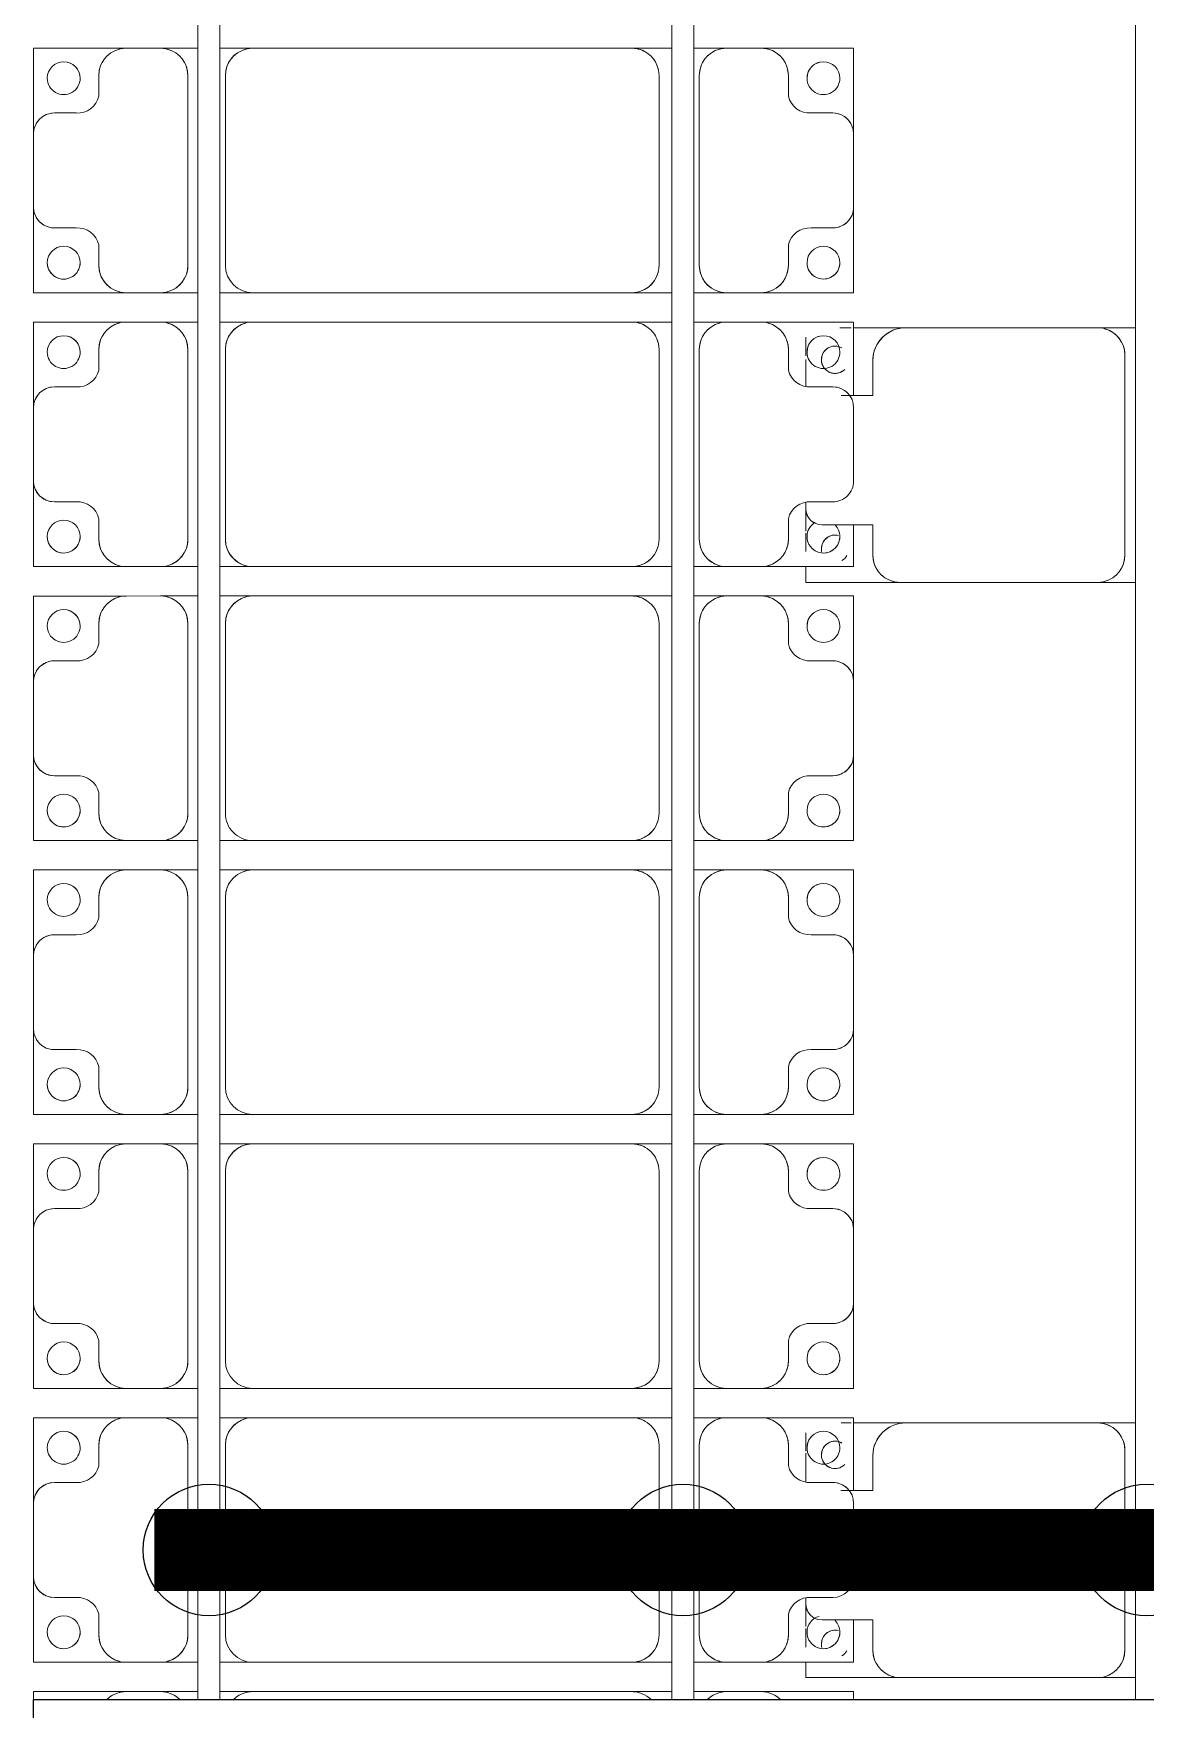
# Model space of a CAD drawing. Header units: millimetres. Extents: x -248177 to 167033, y 156986 to 268923.
# Drawn here: x -241154 to -239125, y 228441 to 231500 of the extents above; entities that cross this region are included whole.
import ezdxf

# ---------------------------------------------------------------- set-up
doc = ezdxf.new("R2010")
doc.units = ezdxf.units.MM
for name, color, linetype, lineweight in [('A-DETL-MBND', 5, 'Continuous', 9), ('A-GENM', 13, 'Continuous', 9), ('S-BEAM', 12, 'Continuous', 9)]:
    doc.layers.add(name, color=color, linetype=linetype, lineweight=lineweight)
doc.layers.add('GC-HOP 40x60 GIA CUONG', color=1, linetype='Continuous')

# ---------------------------------------------------------------- blocks, each defined once
blk = doc.blocks.new('Dai phaodi lai - DẢI PHAO ĐI LẠI-17681-BỐ TRÍ KHUNG KẾT CẤU BÈ PIN 02')
at = {"layer": 'A-GENM', "color": 7}
for p, q in [((3276.8, 748.4), (3433.1, 748.4)), ((3276.8, 579.3), (3276.8, 748.4)), ((3276.8, 748.4), (3276.8, 579.3)), ((3433.1, 748.4), (3276.8, 748.4)), ((3566.9, 748.4), (3433.1, 748.4)), ((3566.9, 748.4), (3723.2, 748.4)), ((3723.2, 748.4), (3566.9, 748.4)), ((3723.2, 748.4), (3723.2, 579.3)), ((3723.2, 579.3), (3723.2, 748.4)), ((3776.8, 748.4), (3910.4, 748.4)), ((3776.8, 579.3), (3776.8, 748.4)), ((3776.8, 748.4), (3776.8, 579.3)), ((3910.4, 748.4), (3776.8, 748.4)), ((4066.9, 748.4), (3933.1, 748.4)), ((4146.9, 748.4), (4223.2, 748.4)), ((4223.2, 748.4), (4146.9, 748.4)), ((4223.2, 748.4), (4223.2, 579.3)), ((4223.2, 579.3), (4223.2, 748.4)), ((4276.8, 748.4), (4433.1, 748.4)), ((4276.8, 579.3), (4276.8, 748.4)), ((4276.8, 748.4), (4276.8, 579.3)), ((4433.1, 748.4), (4276.8, 748.4)), ((4566.9, 748.4), (4433.1, 748.4)), ((4566.9, 748.4), (4723.2, 748.4)), ((4723.2, 748.4), (4566.9, 748.4)), ((4723.2, 748.4), (4723.2, 579.3)), ((4723.2, 579.3), (4723.2, 748.4)), ((4776.8, 748.4), (4933.1, 748.4)), ((4776.8, 579.3), (4776.8, 748.4)), ((4776.8, 748.4), (4776.8, 579.3)), ((4933.1, 748.4), (4776.8, 748.4)), ((5066.9, 748.4), (4933.1, 748.4)), ((5066.9, 748.4), (5223.2, 748.4)), ((5223.2, 748.4), (5066.9, 748.4)), ((5223.2, 748.4), (5223.2, 579.3)), ((5223.2, 579.3), (5223.2, 748.4)), ((5276.8, 748.4), (5433.1, 748.4)), ((5276.8, 579.3), (5276.8, 748.4)), ((5276.8, 748.4), (5276.8, 579.3)), ((5433.1, 748.4), (5276.8, 748.4)), ((5566.9, 748.4), (5433.1, 748.4)), ((5566.9, 748.4), (5723.2, 748.4)), ((5723.2, 748.4), (5566.9, 748.4)), ((5723.2, 748.4), (5723.2, 579.3)), ((5723.2, 579.3), (5723.2, 748.4)), ((5776.8, 748.4), (5909.6, 748.4)), ((5776.8, 579.3), (5776.8, 748.4)), ((5776.8, 748.4), (5776.8, 579.3)), ((5909.6, 748.4), (5776.8, 748.4)), ((6066.9, 748.4), (5933.1, 748.4)), ((6146.1, 748.4), (6223.2, 748.4)), ((6223.2, 748.4), (6146.1, 748.4)), ((6223.2, 748.4), (6223.2, 579.3)), ((6223.2, 579.3), (6223.2, 748.4)), ((6276.8, 748.4), (6291.2, 748.4)), ((6276.8, 579.3), (6276.8, 748.4)), ((6276.8, 748.4), (6276.8, 579.3)), ((6291.2, 748.4), (6276.8, 748.4)), ((3395.1, 710.4), (3395.1, 670.7)), ((3604.9, 670.7), (3604.9, 710.4)), ((3895.1, 710.4), (3895.1, 670.7)), ((4104.9, 670.7), (4104.9, 710.4)), ((4395.1, 710.4), (4395.1, 670.7)), ((4604.9, 670.7), (4604.9, 710.4)), ((4895.1, 710.4), (4895.1, 670.7)), ((5104.9, 670.7), (5104.9, 710.4)), ((5395.1, 710.4), (5395.1, 670.7)), ((5604.9, 670.7), (5604.9, 710.4)), ((5895.1, 710.4), (5895.1, 670.7)), ((6104.9, 670.7), (6104.9, 710.4)), ((3364.3, 629.3), (3326.8, 629.3)), ((3673.2, 629.3), (3635.7, 629.3)), ((3864.3, 629.3), (3826.8, 629.3)), ((4173.2, 629.3), (4135.7, 629.3)), ((4364.3, 629.3), (4326.8, 629.3)), ((4673.2, 629.3), (4635.7, 629.3)), ((4864.3, 629.3), (4826.8, 629.3)), ((5173.2, 629.3), (5135.7, 629.3)), ((5364.3, 629.3), (5326.8, 629.3)), ((5673.2, 629.3), (5635.7, 629.3)), ((5864.3, 629.3), (5826.8, 629.3)), ((6173.2, 629.3), (6135.7, 629.3)), ((3276.8, 579.3), (3276.8, 516.7)), ((3723.2, 516.7), (3723.2, 579.3)), ((3776.8, 579.3), (3776.8, 516.7)), ((4223.2, 516.7), (4223.2, 579.3)), ((4276.8, 579.3), (4276.8, 516.7)), ((4723.2, 516.7), (4723.2, 579.3)), ((4776.8, 579.3), (4776.8, 516.7)), ((5223.2, 516.7), (5223.2, 579.3)), ((5276.8, 579.3), (5276.8, 516.7)), ((5723.2, 516.7), (5723.2, 579.3)), ((5776.8, 579.3), (5776.8, 516.7)), ((6223.2, 516.7), (6223.2, 579.3)), ((6276.8, 579.3), (6276.8, 516.7)), ((3276.8, 456.7), (3276.8, 516.7)), ((3276.8, 456.7), (3276.8, 516.7)), ((3723.2, 516.7), (3723.2, 456.7)), ((3723.2, 516.7), (3723.2, 456.7)), ((3776.8, 456.7), (3776.8, 516.7)), ((3776.8, 456.7), (3776.8, 516.7)), ((4223.2, 516.7), (4223.2, 456.7)), ((4223.2, 516.7), (4223.2, 456.7)), ((4276.8, 456.7), (4276.8, 516.7)), ((4276.8, 456.7), (4276.8, 516.7)), ((4723.2, 516.7), (4723.2, 456.7)), ((4723.2, 516.7), (4723.2, 456.7)), ((4776.8, 456.7), (4776.8, 516.7)), ((4776.8, 456.7), (4776.8, 516.7)), ((5223.2, 516.7), (5223.2, 456.7)), ((5223.2, 516.7), (5223.2, 456.7)), ((5276.8, 456.7), (5276.8, 516.7)), ((5276.8, 456.7), (5276.8, 516.7)), ((5723.2, 516.7), (5723.2, 456.7)), ((5723.2, 516.7), (5723.2, 456.7)), ((5776.8, 456.7), (5776.8, 516.7)), ((5776.8, 456.7), (5776.8, 516.7)), ((6223.2, 516.7), (6223.2, 456.7)), ((6223.2, 516.7), (6223.2, 456.7)), ((6276.8, 456.7), (6276.8, 516.7)), ((6276.8, 456.7), (6276.8, 516.7)), ((3326.8, 466.7), (3673.2, 466.7)), ((3826.8, 466.7), (4173.2, 466.7)), ((4326.8, 466.7), (4673.2, 466.7)), ((4826.8, 466.7), (5173.2, 466.7)), ((5326.8, 466.7), (5673.2, 466.7)), ((5826.8, 466.7), (6173.2, 466.7)), ((3276.8, 343.3), (3276.8, 416.7)), ((3276.8, 343.3), (3276.8, 416.7)), ((3723.2, 416.7), (3723.2, 343.3)), ((3723.2, 416.7), (3723.2, 343.3)), ((3776.8, 343.3), (3776.8, 416.7)), ((3776.8, 343.3), (3776.8, 416.7)), ((4223.2, 416.7), (4223.2, 343.3)), ((4223.2, 416.7), (4223.2, 343.3)), ((4276.8, 343.3), (4276.8, 416.7)), ((4276.8, 343.3), (4276.8, 416.7)), ((4723.2, 416.7), (4723.2, 343.3)), ((4723.2, 416.7), (4723.2, 343.3)), ((4776.8, 343.3), (4776.8, 416.7)), ((4776.8, 343.3), (4776.8, 416.7)), ((5223.2, 416.7), (5223.2, 343.3)), ((5223.2, 416.7), (5223.2, 343.3)), ((5276.8, 343.3), (5276.8, 416.7)), ((5276.8, 343.3), (5276.8, 416.7)), ((5723.2, 416.7), (5723.2, 343.3)), ((5723.2, 416.7), (5723.2, 343.3)), ((5776.8, 343.3), (5776.8, 416.7)), ((5776.8, 343.3), (5776.8, 416.7)), ((6223.2, 416.7), (6223.2, 343.3)), ((6223.2, 416.7), (6223.2, 343.3)), ((6276.8, 343.3), (6276.8, 416.7)), ((6276.8, 343.3), (6276.8, 416.7)), ((3673.2, 393.3), (3326.8, 393.3)), ((4173.2, 393.3), (3826.8, 393.3)), ((4673.2, 393.3), (4326.8, 393.3)), ((5173.2, 393.3), (4826.8, 393.3)), ((5673.2, 393.3), (5326.8, 393.3)), ((6173.2, 393.3), (5826.8, 393.3)), ((3276.8, 343.3), (3276.8, -348.3)), ((3723.2, -348.3), (3723.2, 343.3)), ((3776.8, 343.3), (3776.8, -348.3)), ((4223.2, -348.3), (4223.2, 343.3)), ((4276.8, 343.3), (4276.8, -348.3)), ((4723.2, -348.3), (4723.2, 343.3)), ((4776.8, 343.3), (4776.8, -348.3)), ((5223.2, -348.3), (5223.2, 343.3)), ((5276.8, 343.3), (5276.8, -348.3)), ((5723.2, -348.3), (5723.2, 343.3)), ((5776.8, 343.3), (5776.8, -348.3)), ((6223.2, -348.3), (6223.2, 343.3)), ((6276.8, 343.3), (6276.8, -348.3)), ((3276.8, -408.3), (3276.8, -348.3)), ((3276.8, -408.3), (3276.8, -348.3)), ((3723.2, -348.3), (3723.2, -408.3)), ((3723.2, -348.3), (3723.2, -408.3)), ((3776.8, -408.3), (3776.8, -348.3)), ((3776.8, -408.3), (3776.8, -348.3)), ((4223.2, -348.3), (4223.2, -408.3)), ((4223.2, -348.3), (4223.2, -408.3)), ((4276.8, -408.3), (4276.8, -348.3)), ((4276.8, -408.3), (4276.8, -348.3)), ((4723.2, -348.3), (4723.2, -408.3)), ((4723.2, -348.3), (4723.2, -408.3)), ((4776.8, -408.3), (4776.8, -348.3)), ((4776.8, -408.3), (4776.8, -348.3)), ((5223.2, -348.3), (5223.2, -408.3)), ((5223.2, -348.3), (5223.2, -408.3)), ((5276.8, -408.3), (5276.8, -348.3)), ((5276.8, -408.3), (5276.8, -348.3)), ((5723.2, -348.3), (5723.2, -408.3)), ((5723.2, -348.3), (5723.2, -408.3)), ((5776.8, -408.3), (5776.8, -348.3)), ((5776.8, -408.3), (5776.8, -348.3)), ((6223.2, -348.3), (6223.2, -408.3)), ((6223.2, -348.3), (6223.2, -408.3)), ((6276.8, -408.3), (6276.8, -348.3)), ((6276.8, -408.3), (6276.8, -348.3)), ((3326.8, -398.3), (3673.2, -398.3)), ((3826.8, -398.3), (4173.2, -398.3)), ((4326.8, -398.3), (4673.2, -398.3)), ((4826.8, -398.3), (5173.2, -398.3)), ((5326.8, -398.3), (5673.2, -398.3)), ((5826.8, -398.3), (6173.2, -398.3)), ((3276.8, -516.7), (3276.8, -448.3)), ((3276.8, -516.7), (3276.8, -448.3)), ((3723.2, -448.3), (3723.2, -516.7)), ((3723.2, -448.3), (3723.2, -516.7)), ((3776.8, -516.7), (3776.8, -448.3)), ((3776.8, -516.7), (3776.8, -448.3)), ((4223.2, -448.3), (4223.2, -516.7)), ((4223.2, -448.3), (4223.2, -516.7)), ((4276.8, -516.7), (4276.8, -448.3)), ((4276.8, -516.7), (4276.8, -448.3)), ((4723.2, -448.3), (4723.2, -516.7)), ((4723.2, -448.3), (4723.2, -516.7)), ((4776.8, -516.7), (4776.8, -448.3)), ((4776.8, -516.7), (4776.8, -448.3)), ((5223.2, -448.3), (5223.2, -516.7)), ((5223.2, -448.3), (5223.2, -516.7)), ((5276.8, -516.7), (5276.8, -448.3)), ((5276.8, -516.7), (5276.8, -448.3)), ((5723.2, -448.3), (5723.2, -516.7)), ((5723.2, -448.3), (5723.2, -516.7)), ((5776.8, -516.7), (5776.8, -448.3)), ((5776.8, -516.7), (5776.8, -448.3)), ((6223.2, -448.3), (6223.2, -516.7)), ((6223.2, -448.3), (6223.2, -516.7)), ((6276.8, -516.7), (6276.8, -448.3)), ((6276.8, -516.7), (6276.8, -448.3)), ((3673.2, -466.7), (3326.8, -466.7)), ((4173.2, -466.7), (3826.8, -466.7)), ((4673.2, -466.7), (4326.8, -466.7)), ((5173.2, -466.7), (4826.8, -466.7)), ((5673.2, -466.7), (5326.8, -466.7)), ((6173.2, -466.7), (5826.8, -466.7)), ((3276.8, -516.7), (3276.8, -579.3)), ((3723.2, -579.3), (3723.2, -516.7)), ((3776.8, -516.7), (3776.8, -579.3)), ((4223.2, -579.3), (4223.2, -516.7)), ((4276.8, -516.7), (4276.8, -579.3)), ((4723.2, -579.3), (4723.2, -516.7)), ((4776.8, -516.7), (4776.8, -579.3)), ((5223.2, -579.3), (5223.2, -516.7)), ((5276.8, -516.7), (5276.8, -579.3)), ((5723.2, -579.3), (5723.2, -516.7)), ((5776.8, -516.7), (5776.8, -579.3)), ((6223.2, -579.3), (6223.2, -516.7)), ((6276.8, -516.7), (6276.8, -579.3)), ((3276.8, -748.4), (3276.8, -579.3)), ((3276.8, -579.3), (3276.8, -748.4)), ((3723.2, -579.3), (3723.2, -748.4)), ((3723.2, -748.4), (3723.2, -579.3)), ((3776.8, -748.4), (3776.8, -579.3)), ((3776.8, -579.3), (3776.8, -748.4)), ((4223.2, -579.3), (4223.2, -748.4)), ((4223.2, -748.4), (4223.2, -579.3)), ((4276.8, -748.4), (4276.8, -579.3)), ((4276.8, -579.3), (4276.8, -748.4)), ((4723.2, -579.3), (4723.2, -748.4)), ((4723.2, -748.4), (4723.2, -579.3)), ((4776.8, -748.4), (4776.8, -579.3)), ((4776.8, -579.3), (4776.8, -748.4)), ((5223.2, -579.3), (5223.2, -748.4)), ((5223.2, -748.4), (5223.2, -579.3)), ((5276.8, -748.4), (5276.8, -579.3)), ((5276.8, -579.3), (5276.8, -748.4)), ((5723.2, -579.3), (5723.2, -748.4)), ((5723.2, -748.4), (5723.2, -579.3)), ((5776.8, -748.4), (5776.8, -579.3)), ((5776.8, -579.3), (5776.8, -748.4)), ((6223.2, -579.3), (6223.2, -748.4)), ((6223.2, -748.4), (6223.2, -579.3)), ((6276.8, -748.4), (6276.8, -579.3)), ((6276.8, -579.3), (6276.8, -748.4)), ((3326.8, -629.3), (3364.3, -629.3)), ((3635.7, -629.3), (3673.2, -629.3)), ((3826.8, -629.3), (3864.3, -629.3)), ((4135.7, -629.3), (4173.2, -629.3)), ((4326.8, -629.3), (4364.3, -629.3)), ((4635.7, -629.3), (4673.2, -629.3)), ((4826.8, -629.3), (4864.3, -629.3)), ((5135.7, -629.3), (5173.2, -629.3)), ((5326.8, -629.3), (5364.3, -629.3)), ((5635.7, -629.3), (5673.2, -629.3)), ((5826.8, -629.3), (5864.3, -629.3)), ((6135.7, -629.3), (6173.2, -629.3)), ((3395.1, -670.7), (3395.1, -710.4)), ((3604.9, -710.4), (3604.9, -670.7)), ((3895.1, -670.7), (3895.1, -710.4)), ((4104.9, -710.4), (4104.9, -670.7)), ((4395.1, -670.7), (4395.1, -710.4)), ((4604.9, -710.4), (4604.9, -670.7)), ((4895.1, -670.7), (4895.1, -710.4)), ((5104.9, -710.4), (5104.9, -670.7)), ((5395.1, -670.7), (5395.1, -710.4)), ((5604.9, -710.4), (5604.9, -670.7)), ((5895.1, -670.7), (5895.1, -710.4)), ((6104.9, -710.4), (6104.9, -670.7)), ((3433.1, -748.4), (3276.8, -748.4)), ((3276.8, -748.4), (3433.1, -748.4)), ((3433.1, -748.4), (3566.9, -748.4)), ((3723.2, -748.4), (3566.9, -748.4)), ((3566.9, -748.4), (3723.2, -748.4)), ((3933.1, -748.4), (3776.8, -748.4)), ((3776.8, -748.4), (3933.1, -748.4)), ((3933.1, -748.4), (4066.9, -748.4)), ((4223.2, -748.4), (4066.9, -748.4)), ((4066.9, -748.4), (4223.2, -748.4)), ((4433.1, -748.4), (4276.8, -748.4)), ((4276.8, -748.4), (4433.1, -748.4)), ((4433.1, -748.4), (4566.9, -748.4)), ((4723.2, -748.4), (4566.9, -748.4)), ((4566.9, -748.4), (4723.2, -748.4)), ((4933.1, -748.4), (4776.8, -748.4)), ((4776.8, -748.4), (4933.1, -748.4)), ((4933.1, -748.4), (5066.9, -748.4)), ((5223.2, -748.4), (5066.9, -748.4)), ((5066.9, -748.4), (5223.2, -748.4)), ((5433.1, -748.4), (5276.8, -748.4)), ((5276.8, -748.4), (5433.1, -748.4)), ((5433.1, -748.4), (5566.9, -748.4)), ((5723.2, -748.4), (5566.9, -748.4)), ((5566.9, -748.4), (5723.2, -748.4)), ((5933.1, -748.4), (5776.8, -748.4)), ((5776.8, -748.4), (5933.1, -748.4)), ((5933.1, -748.4), (6066.9, -748.4)), ((6223.2, -748.4), (6066.9, -748.4)), ((6066.9, -748.4), (6223.2, -748.4)), ((6291.2, -748.4), (6276.8, -748.4)), ((6276.8, -748.4), (6291.2, -748.4))]:
    blk.add_line(p, q, dxfattribs=at)
for centre, radius, start, end in [((3433.1, 710.4), 38, 90, 180), ((3433.1, 710.4), 38, 90, 180), ((3433.1, 710.4), 38, 120, 180), ((3433.1, 710.4), 38, 120, 180), ((3433.1, 710.4), 38, 90, 105), ((3433.1, 710.4), 38, 90, 105), ((3566.9, 710.4), 38, 360, 90), ((3566.9, 710.4), 38, 75, 90), ((3566.9, 710.4), 38, 360, 90), ((3566.9, 710.4), 38, 75, 90), ((3566.9, 710.4), 38, 360, 60), ((3566.9, 710.4), 38, 0, 60), ((3933.1, 710.4), 38, 90, 180), ((3933.1, 710.4), 38, 120, 180), ((3933.1, 710.4), 38, 120, 180), ((4066.9, 710.4), 38, 360, 90), ((4433.1, 710.4), 38, 90, 180), ((4433.1, 710.4), 38, 90, 180), ((4433.1, 710.4), 38, 120, 180), ((4433.1, 710.4), 38, 120, 180), ((4433.1, 710.4), 38, 90, 105), ((4433.1, 710.4), 38, 90, 105), ((4566.9, 710.4), 38, 360, 90), ((4566.9, 710.4), 38, 75, 90), ((4566.9, 710.4), 38, 0, 90), ((4566.9, 710.4), 38, 75, 90), ((4566.9, 710.4), 38, 0, 60), ((4566.9, 710.4), 38, 0, 60), ((4933.1, 710.4), 38, 90, 180), ((4933.1, 710.4), 38, 90, 180), ((4933.1, 710.4), 38, 120, 180), ((4933.1, 710.4), 38, 120, 180), ((4933.1, 710.4), 38, 90, 105), ((4933.1, 710.4), 38, 90, 105), ((5066.9, 710.4), 38, 0, 90), ((5066.9, 710.4), 38, 75, 90), ((5066.9, 710.4), 38, 0, 90), ((5066.9, 710.4), 38, 75, 90), ((5066.9, 710.4), 38, 0, 60), ((5066.9, 710.4), 38, 0, 60), ((5433.1, 710.4), 38, 90, 180), ((5433.1, 710.4), 38, 90, 180), ((5433.1, 710.4), 38, 120, 180), ((5433.1, 710.4), 38, 120, 180), ((5433.1, 710.4), 38, 90, 105), ((5433.1, 710.4), 38, 90, 105), ((5566.9, 710.4), 38, 360, 90), ((5566.9, 710.4), 38, 75, 90), ((5566.9, 710.4), 38, 0, 90), ((5566.9, 710.4), 38, 75, 90), ((5566.9, 710.4), 38, 0, 60), ((5566.9, 710.4), 38, 0, 60), ((5933.1, 710.4), 38, 90, 180), ((5933.1, 710.4), 38, 135, 180), ((5933.1, 710.4), 38, 135, 180), ((6066.9, 710.4), 38, 0, 90), ((3331.6, 693.3), 30, 90, 270), ((3331.6, 693.3), 30, 90, 180), ((3331.6, 693.3), 30, 270, 90), ((3331.6, 693.3), 30, 270, 90), ((3668.4, 693.3), 30, 90, 270), ((3668.4, 693.3), 30, 90, 270), ((3668.4, 693.3), 30, 270, 90), ((3668.4, 693.3), 30, 0, 90), ((3831.6, 693.3), 30, 90, 270), ((3831.6, 693.3), 30, 90, 180), ((3831.6, 693.3), 30, 270, 90), ((3831.6, 693.3), 30, 270, 90), ((4168.4, 693.3), 30, 90, 135), ((4168.4, 693.3), 30, 90, 135), ((4168.4, 693.3), 30, 270, 90), ((4168.4, 693.3), 30, 0, 90), ((4331.6, 693.3), 30, 90, 270), ((4331.6, 693.3), 30, 90, 180), ((4331.6, 693.3), 30, 270, 90), ((4331.6, 693.3), 30, 270, 90), ((4668.4, 693.3), 30, 90, 270), ((4668.4, 693.3), 30, 90, 270), ((4668.4, 693.3), 30, 270, 90), ((4668.4, 693.3), 30, 0, 90), ((4831.6, 693.3), 30, 90, 270), ((4831.6, 693.3), 30, 90, 180), ((4831.6, 693.3), 30, 270, 90), ((4831.6, 693.3), 30, 270, 90), ((5168.4, 693.3), 30, 90, 270), ((5168.4, 693.3), 30, 90, 270), ((5168.4, 693.3), 30, 270, 90), ((5168.4, 693.3), 30, 0, 90), ((5331.6, 693.3), 30, 90, 270), ((5331.6, 693.3), 30, 90, 180), ((5331.6, 693.3), 30, 270, 90), ((5331.6, 693.3), 30, 270, 90), ((5668.4, 693.3), 30, 90, 270), ((5668.4, 693.3), 30, 90, 270), ((5668.4, 693.3), 30, 270, 90), ((5668.4, 693.3), 30, 0, 90), ((5831.6, 693.3), 30, 90, 270), ((5831.6, 693.3), 30, 90, 180), ((5831.6, 693.3), 30, 270, 90), ((5831.6, 693.3), 30, 270, 90), ((6168.4, 693.3), 30, 90, 135), ((6168.4, 693.3), 30, 90, 135), ((6168.4, 693.3), 30, 270, 90), ((6168.4, 693.3), 30, 0, 90), ((3331.6, 693.3), 30, 195, 270), ((3668.4, 693.3), 30, 270, 345), ((3831.6, 693.3), 30, 195, 270), ((4168.4, 693.3), 30, 210, 270), ((4168.4, 693.3), 30, 210, 270), ((4168.4, 693.3), 30, 270, 345), ((4331.6, 693.3), 30, 195, 270), ((4668.4, 693.3), 30, 270, 345), ((4831.6, 693.3), 30, 195, 270), ((5168.4, 693.3), 30, 270, 345), ((5331.6, 693.3), 30, 195, 270), ((5668.4, 693.3), 30, 270, 345), ((5831.6, 693.3), 30, 195, 270), ((6168.4, 693.3), 30, 195, 270), ((6168.4, 693.3), 30, 195, 270), ((6168.4, 693.3), 30, 270, 345), ((3355.2, 668.2), 40, 283.1885, 3.5081), ((3644.8, 668.2), 40, 176.4919, 256.8115), ((3855.2, 668.2), 40, 283.1885, 3.5081), ((4144.8, 668.2), 40, 176.4919, 256.8115), ((4355.2, 668.2), 40, 283.1885, 3.5081), ((4644.8, 668.2), 40, 176.4919, 256.8115), ((4855.2, 668.2), 40, 283.1885, 3.5081), ((5144.8, 668.2), 40, 176.4919, 256.8115), ((5355.2, 668.2), 40, 283.1885, 3.5081), ((5644.8, 668.2), 40, 176.4919, 256.8115), ((5855.2, 668.2), 40, 283.1885, 3.5081), ((6144.8, 668.2), 40, 176.4919, 256.8115), ((3326.8, 579.3), 50, 90, 180), ((3326.8, 579.3), 50, 90, 165), ((3673.2, 579.3), 50, 360, 90), ((3673.2, 579.3), 50, 15, 90), ((3826.8, 579.3), 50, 90, 180), ((3826.8, 579.3), 50, 90, 165), ((4173.2, 579.3), 50, 0, 90), ((4173.2, 579.3), 50, 15, 90), ((4326.8, 579.3), 50, 90, 180), ((4326.8, 579.3), 50, 90, 165), ((4673.2, 579.3), 50, 360, 90), ((4673.2, 579.3), 50, 15, 90), ((4826.8, 579.3), 50, 90, 180), ((4826.8, 579.3), 50, 90, 165), ((5173.2, 579.3), 50, 0, 90), ((5173.2, 579.3), 50, 15, 90), ((5326.8, 579.3), 50, 90, 180), ((5326.8, 579.3), 50, 90, 165), ((5673.2, 579.3), 50, 0, 90), ((5673.2, 579.3), 50, 15, 90), ((5826.8, 579.3), 50, 90, 180), ((5826.8, 579.3), 50, 90, 165), ((6173.2, 579.3), 50, 0, 90), ((6173.2, 579.3), 50, 15, 90), ((6326.8, 579.3), 50, 135, 180), ((6326.8, 579.3), 50, 135, 165), ((3326.8, 516.7), 50, 180, 270), ((3326.8, 516.7), 50, 195, 270), ((3673.2, 516.7), 50, 270, 0), ((3673.2, 516.7), 50, 270, 345), ((3826.8, 516.7), 50, 180, 270), ((3826.8, 516.7), 50, 195, 270), ((4173.2, 516.7), 50, 270, 0), ((4173.2, 516.7), 50, 270, 345), ((4326.8, 516.7), 50, 180, 270), ((4326.8, 516.7), 50, 195, 270), ((4673.2, 516.7), 50, 270, 0), ((4673.2, 516.7), 50, 270, 345), ((4826.8, 516.7), 50, 180, 270), ((4826.8, 516.7), 50, 195, 270), ((5173.2, 516.7), 50, 270, 0), ((5173.2, 516.7), 50, 270, 345), ((5326.8, 516.7), 50, 180, 270), ((5326.8, 516.7), 50, 195, 270), ((5673.2, 516.7), 50, 270, 0), ((5673.2, 516.7), 50, 270, 345), ((5826.8, 516.7), 50, 180, 270), ((5826.8, 516.7), 50, 195, 270), ((6173.2, 516.7), 50, 270, 0), ((6173.2, 516.7), 50, 270, 345), ((6326.8, 516.7), 50, 180, 225), ((6326.8, 516.7), 50, 195, 225), ((3326.8, 343.3), 50, 90, 180), ((3326.8, 343.3), 50, 150, 180), ((3326.8, 343.3), 50, 105, 135), ((3673.2, 343.3), 50, 360, 90), ((3673.2, 343.3), 50, 360, 75), ((3826.8, 343.3), 50, 90, 180), ((3826.8, 343.3), 50, 150, 180), ((3826.8, 343.3), 50, 105, 135), ((4173.2, 343.3), 50, 360, 90), ((4173.2, 343.3), 50, 360, 75), ((4326.8, 343.3), 50, 90, 180), ((4326.8, 343.3), 50, 150, 180), ((4326.8, 343.3), 50, 105, 135), ((4673.2, 343.3), 50, 360, 90), ((4673.2, 343.3), 50, 360, 75), ((4826.8, 343.3), 50, 90, 180), ((4826.8, 343.3), 50, 150, 180), ((4826.8, 343.3), 50, 105, 135), ((5173.2, 343.3), 50, 360, 90), ((5173.2, 343.3), 50, 360, 75), ((5326.8, 343.3), 50, 90, 180), ((5326.8, 343.3), 50, 150, 180), ((5326.8, 343.3), 50, 105, 135), ((5673.2, 343.3), 50, 360, 90), ((5673.2, 343.3), 50, 360, 75), ((5826.8, 343.3), 50, 90, 180), ((5826.8, 343.3), 50, 150, 180), ((5826.8, 343.3), 50, 105, 135), ((6173.2, 343.3), 50, 360, 90), ((6173.2, 343.3), 50, 360, 75), ((6326.8, 343.3), 50, 135, 180), ((6326.8, 343.3), 50, 150, 180), ((3326.8, -348.3), 50, 180, 270), ((3326.8, -348.3), 50, 195, 270), ((3673.2, -348.3), 50, 270, 360), ((3673.2, -348.3), 50, 270, 360), ((3826.8, -348.3), 50, 180, 270), ((3826.8, -348.3), 50, 195, 270), ((4173.2, -348.3), 50, 270, 360), ((4173.2, -348.3), 50, 270, 0), ((4326.8, -348.3), 50, 180, 270), ((4326.8, -348.3), 50, 195, 270), ((4673.2, -348.3), 50, 270, 0), ((4673.2, -348.3), 50, 270, 0), ((4826.8, -348.3), 50, 180, 270), ((4826.8, -348.3), 50, 195, 270), ((5173.2, -348.3), 50, 270, 360), ((5173.2, -348.3), 50, 270, 360), ((5326.8, -348.3), 50, 180, 270), ((5326.8, -348.3), 50, 195, 270), ((5673.2, -348.3), 50, 270, 360), ((5673.2, -348.3), 50, 270, 360), ((5826.8, -348.3), 50, 180, 270), ((5826.8, -348.3), 50, 195, 270), ((6173.2, -348.3), 50, 270, 360), ((6173.2, -348.3), 50, 270, 360), ((6326.8, -348.3), 50, 180, 225), ((6326.8, -348.3), 50, 195, 225), ((3326.8, -516.7), 50, 90, 180), ((3326.8, -516.7), 50, 90, 165), ((3673.2, -516.7), 50, 360, 90), ((3673.2, -516.7), 50, 15, 90), ((3826.8, -516.7), 50, 90, 180), ((3826.8, -516.7), 50, 90, 165), ((4173.2, -516.7), 50, 360, 90), ((4173.2, -516.7), 50, 15, 90), ((4326.8, -516.7), 50, 90, 180), ((4326.8, -516.7), 50, 90, 165), ((4673.2, -516.7), 50, 360, 90), ((4673.2, -516.7), 50, 15, 90), ((4826.8, -516.7), 50, 90, 180), ((4826.8, -516.7), 50, 90, 165), ((5173.2, -516.7), 50, 360, 90), ((5173.2, -516.7), 50, 15, 90), ((5326.8, -516.7), 50, 90, 180), ((5326.8, -516.7), 50, 90, 165), ((5673.2, -516.7), 50, 360, 90), ((5673.2, -516.7), 50, 15, 90), ((5826.8, -516.7), 50, 90, 180), ((5826.8, -516.7), 50, 90, 165), ((6173.2, -516.7), 50, 360, 90), ((6173.2, -516.7), 50, 15, 90), ((6326.8, -516.7), 50, 135, 180), ((6326.8, -516.7), 50, 135, 165), ((3326.8, -579.3), 50, 180, 270), ((3673.2, -579.3), 50, 270, 360), ((3826.8, -579.3), 50, 180, 270), ((4173.2, -579.3), 50, 270, 360), ((4326.8, -579.3), 50, 180, 270), ((4673.2, -579.3), 50, 270, 360), ((4826.8, -579.3), 50, 180, 270), ((5173.2, -579.3), 50, 270, 360), ((5326.8, -579.3), 50, 180, 270), ((5673.2, -579.3), 50, 270, 360), ((5826.8, -579.3), 50, 180, 270), ((6173.2, -579.3), 50, 270, 360), ((6326.8, -579.3), 50, 180, 225), ((3326.8, -579.3), 50, 195, 270), ((3673.2, -579.3), 50, 270, 345), ((3826.8, -579.3), 50, 195, 270), ((4173.2, -579.3), 50, 270, 345), ((4326.8, -579.3), 50, 195, 270), ((4673.2, -579.3), 50, 270, 345), ((4826.8, -579.3), 50, 195, 270), ((5173.2, -579.3), 50, 270, 345), ((5326.8, -579.3), 50, 195, 270), ((5673.2, -579.3), 50, 270, 345), ((5826.8, -579.3), 50, 195, 270), ((6173.2, -579.3), 50, 270, 345), ((6326.8, -579.3), 50, 195, 225), ((3355.2, -668.2), 40, 356.4919, 76.8115), ((3644.8, -668.2), 40, 103.1885, 183.5081), ((3855.2, -668.2), 40, 356.4919, 76.8115), ((4144.8, -668.2), 40, 103.1885, 183.5081), ((4355.2, -668.2), 40, 356.4919, 76.8115), ((4644.8, -668.2), 40, 103.1885, 183.5081), ((4855.2, -668.2), 40, 356.4919, 76.8115), ((5144.8, -668.2), 40, 103.1885, 183.5081), ((5355.2, -668.2), 40, 356.4919, 76.8115), ((5644.8, -668.2), 40, 103.1885, 183.5081), ((5855.2, -668.2), 40, 356.4919, 76.8115), ((6144.8, -668.2), 40, 103.1885, 183.5081), ((3331.6, -693.3), 30, 90, 270), ((3331.6, -693.3), 30, 90, 165), ((3331.6, -693.3), 30, 270, 90), ((3331.6, -693.3), 30, 270, 90), ((3668.4, -693.3), 30, 90, 270), ((3668.4, -693.3), 30, 90, 270), ((3668.4, -693.3), 30, 270, 90), ((3668.4, -693.3), 30, 15, 90), ((3831.6, -693.3), 30, 90, 270), ((3831.6, -693.3), 30, 90, 165), ((3831.6, -693.3), 30, 270, 90), ((3831.6, -693.3), 30, 270, 90), ((4168.4, -693.3), 30, 90, 270), ((4168.4, -693.3), 30, 90, 270), ((4168.4, -693.3), 30, 270, 90), ((4168.4, -693.3), 30, 15, 90), ((4331.6, -693.3), 30, 90, 270), ((4331.6, -693.3), 30, 90, 165), ((4331.6, -693.3), 30, 270, 90), ((4331.6, -693.3), 30, 270, 90), ((4668.4, -693.3), 30, 90, 270), ((4668.4, -693.3), 30, 90, 270), ((4668.4, -693.3), 30, 270, 90), ((4668.4, -693.3), 30, 15, 90), ((4831.6, -693.3), 30, 90, 270), ((4831.6, -693.3), 30, 90, 165), ((4831.6, -693.3), 30, 270, 90), ((4831.6, -693.3), 30, 270, 90), ((5168.4, -693.3), 30, 90, 270), ((5168.4, -693.3), 30, 90, 270), ((5168.4, -693.3), 30, 270, 90), ((5168.4, -693.3), 30, 15, 90), ((5331.6, -693.3), 30, 90, 270), ((5331.6, -693.3), 30, 90, 165), ((5331.6, -693.3), 30, 270, 90), ((5331.6, -693.3), 30, 270, 90), ((5668.4, -693.3), 30, 90, 270), ((5668.4, -693.3), 30, 90, 270), ((5668.4, -693.3), 30, 270, 90), ((5668.4, -693.3), 30, 15, 90), ((5831.6, -693.3), 30, 90, 270), ((5831.6, -693.3), 30, 90, 165), ((5831.6, -693.3), 30, 270, 90), ((5831.6, -693.3), 30, 270, 90), ((6168.4, -693.3), 30, 90, 270), ((6168.4, -693.3), 30, 90, 270), ((6168.4, -693.3), 30, 270, 90), ((6168.4, -693.3), 30, 15, 90), ((3331.6, -693.3), 30, 180, 270), ((3668.4, -693.3), 30, 270, 360), ((3831.6, -693.3), 30, 180, 270), ((4168.4, -693.3), 30, 270, 360), ((4331.6, -693.3), 30, 180, 270), ((4668.4, -693.3), 30, 270, 360), ((4831.6, -693.3), 30, 180, 270), ((5168.4, -693.3), 30, 270, 360), ((5331.6, -693.3), 30, 180, 270), ((5668.4, -693.3), 30, 270, 360), ((5831.6, -693.3), 30, 180, 270), ((6168.4, -693.3), 30, 270, 360), ((3433.1, -710.4), 38, 180, 270), ((3433.1, -710.4), 38, 180, 240), ((3433.1, -710.4), 38, 180, 270), ((3433.1, -710.4), 38, 180, 240), ((3566.9, -710.4), 38, 270, 360), ((3566.9, -710.4), 38, 270, 360), ((3566.9, -710.4), 38, 300, 0), ((3566.9, -710.4), 38, 300, 360), ((3933.1, -710.4), 38, 180, 270), ((3933.1, -710.4), 38, 180, 240), ((3933.1, -710.4), 38, 180, 270), ((3933.1, -710.4), 38, 180, 240), ((4066.9, -710.4), 38, 270, 360), ((4066.9, -710.4), 38, 270, 360), ((4066.9, -710.4), 38, 300, 360), ((4066.9, -710.4), 38, 300, 360), ((4433.1, -710.4), 38, 180, 270), ((4433.1, -710.4), 38, 180, 240), ((4433.1, -710.4), 38, 180, 270), ((4433.1, -710.4), 38, 180, 240), ((4566.9, -710.4), 38, 270, 360), ((4566.9, -710.4), 38, 270, 360), ((4566.9, -710.4), 38, 300, 360), ((4566.9, -710.4), 38, 300, 360), ((4933.1, -710.4), 38, 180, 270), ((4933.1, -710.4), 38, 180, 240), ((4933.1, -710.4), 38, 180, 270), ((4933.1, -710.4), 38, 180, 240), ((5066.9, -710.4), 38, 270, 360), ((5066.9, -710.4), 38, 270, 360), ((5066.9, -710.4), 38, 300, 360), ((5066.9, -710.4), 38, 300, 360), ((5433.1, -710.4), 38, 180, 270), ((5433.1, -710.4), 38, 180, 240), ((5433.1, -710.4), 38, 180, 270), ((5433.1, -710.4), 38, 180, 240), ((5566.9, -710.4), 38, 270, 360), ((5566.9, -710.4), 38, 270, 360), ((5566.9, -710.4), 38, 300, 360), ((5566.9, -710.4), 38, 300, 360), ((5933.1, -710.4), 38, 180, 270), ((5933.1, -710.4), 38, 180, 240), ((5933.1, -710.4), 38, 180, 270), ((5933.1, -710.4), 38, 180, 240), ((6066.9, -710.4), 38, 270, 360), ((6066.9, -710.4), 38, 270, 360), ((6066.9, -710.4), 38, 300, 0), ((6066.9, -710.4), 38, 300, 360), ((3433.1, -710.4), 38, 255, 270), ((3433.1, -710.4), 38, 255, 270), ((3566.9, -710.4), 38, 270, 285), ((3566.9, -710.4), 38, 270, 285), ((3933.1, -710.4), 38, 255, 270), ((3933.1, -710.4), 38, 255, 270), ((4066.9, -710.4), 38, 270, 285), ((4066.9, -710.4), 38, 270, 285), ((4433.1, -710.4), 38, 255, 270), ((4433.1, -710.4), 38, 255, 270), ((4566.9, -710.4), 38, 270, 285), ((4566.9, -710.4), 38, 270, 285), ((4933.1, -710.4), 38, 255, 270), ((4933.1, -710.4), 38, 255, 270), ((5066.9, -710.4), 38, 270, 285), ((5066.9, -710.4), 38, 270, 285), ((5433.1, -710.4), 38, 255, 270), ((5433.1, -710.4), 38, 255, 270), ((5566.9, -710.4), 38, 270, 285), ((5566.9, -710.4), 38, 270, 285), ((5933.1, -710.4), 38, 255, 270), ((5933.1, -710.4), 38, 255, 270), ((6066.9, -710.4), 38, 270, 285), ((6066.9, -710.4), 38, 270, 285)]:
    blk.add_arc(centre, radius, start, end, dxfattribs=at)
blk = doc.blocks.new('Dai phao do pin - DẢI PHAO ĐỠ PIN-V34-BỐ TRÍ KHUNG KẾT CẤU BÈ PIN 02')
at = {"layer": 'A-DETL-MBND', "color": 8}
for p, q in [((-1312.2, 189.7), (-1312.2, 223.4)), ((-1312.2, 223.4), (-1312.2, 189.7)), ((-1247.8, 241.6), (-1229.1, 241.6)), ((-1229.1, 241.6), (-1247.8, 241.6)), ((-1225.1, 241.6), (-1129.7, 241.6)), ((-1129.7, 241.6), (-1225.1, 241.6)), ((-779.7, 241.6), (-1129.7, 241.6)), ((-779.7, 241.6), (-710.3, 241.6)), ((-779.7, 241.6), (-710.3, 241.6)), ((-1312.2, 133.4), (-1312.2, 186.1)), ((-1312.2, 186.1), (-1312.2, 133.4)), ((-729.7, -173.4), (-729.7, 191.6)), ((-1189.7, 181.6), (-1189.7, 118.2)), ((-1189.7, 118.2), (-1248.2, 118.2)), ((-1312.2, -77.7), (-1312.2, -88.2)), ((-1312.2, -130.4), (-1312.2, -88.2)), ((-1312.2, -88.2), (-1312.2, -130.4)), ((-1282.2, -118.2), (-1189.7, -118.2)), ((-1189.7, -118.2), (-1189.7, -173.4)), ((-1312.2, -167.7), (-1312.2, -134)), ((-1312.2, -134), (-1312.2, -167.7)), ((-1312.2, -223.4), (-1312.2, -194.4)), ((-1312.2, -194.4), (-1312.2, -223.4)), ((-1139.7, -223.4), (-1312.2, -223.4)), ((-1312.2, -223.4), (-1139.7, -223.4)), ((-1139.7, -223.4), (-779.7, -223.4)), ((-710.3, -223.4), (-779.7, -223.4)), ((-710.3, -223.4), (-779.7, -223.4))]:
    blk.add_line(p, q, dxfattribs=at)
for centre, radius, start, end in [((-1129.7, 181.6), 60, 90, 180), ((-1129.7, 181.6), 60, 120, 180), ((-779.7, 191.6), 50, 360, 90), ((-779.7, 191.6), 50, 360, 75), ((-1258.6, 183.2), 25, 60, 180), ((-1258.6, 183.2), 25, 90, 180), ((-1258.6, 183.2), 25, 60, 75), ((-1258.6, 183.2), 25, 180, 315), ((-1258.6, 183.2), 25, 180, 300), ((-1282.2, -88.2), 30, 180, 270), ((-1282.2, -88.2), 30, 195, 210), ((-1282.2, -88.2), 30, 195, 255), ((-1282.2, -88.2), 30, 195, 210), ((-1282.2, -88.2), 30, 225, 255), ((-1282.2, -88.2), 30, 225, 255), ((-1258.6, -161.8), 25, 75, 180), ((-1258.6, -161.8), 25, 90, 180), ((-1258.6, -161.8), 25, 180, 195), ((-1258.6, -161.8), 25, 180, 195), ((-1258.6, -161.8), 25, 300, 330), ((-1258.6, -161.8), 25, 300, 330), ((-1139.7, -173.4), 50, 180, 270), ((-1139.7, -173.4), 50, 180, 255), ((-779.7, -173.4), 50, 270, 360), ((-779.7, -173.4), 50, 285, 360)]:
    blk.add_arc(centre, radius, start, end, dxfattribs=at)
blk = doc.blocks.new('Dai phao do pin - DẢI PHAO ĐỠ PIN-V35-BỐ TRÍ KHUNG KẾT CẤU BÈ PIN 02')
at = {"layer": 'A-DETL-MBND', "color": 8}
for p, q in [((-1312.2, 190.5), (-1312.2, 224.2)), ((-1312.2, 224.2), (-1312.2, 190.5)), ((-1249.9, 241.6), (-1229.5, 241.6)), ((-1229.5, 241.6), (-1249.9, 241.6)), ((-1225.1, 241.6), (-1129.7, 241.6)), ((-1129.7, 241.6), (-1225.1, 241.6)), ((-779.7, 241.6), (-1129.7, 241.6)), ((-779.7, 241.6), (-710.3, 241.6)), ((-779.7, 241.6), (-710.3, 241.6)), ((-729.7, -173.4), (-729.7, 191.6)), ((-1312.2, 134.2), (-1312.2, 183.5)), ((-1312.2, 183.5), (-1312.2, 134.2)), ((-1189.7, 181.6), (-1189.7, 118.2)), ((-1189.7, 118.2), (-1247.4, 118.2)), ((-1312.2, -76.9), (-1312.2, -88.2)), ((-1312.2, -129.6), (-1312.2, -88.2)), ((-1312.2, -88.2), (-1312.2, -129.6)), ((-1282.2, -118.2), (-1189.7, -118.2)), ((-1189.7, -118.2), (-1189.7, -173.4)), ((-1312.2, -166.9), (-1312.2, -133.2)), ((-1312.2, -133.2), (-1312.2, -166.9)), ((-1312.2, -223.4), (-1312.2, -193.6)), ((-1312.2, -193.6), (-1312.2, -223.4)), ((-1139.7, -223.4), (-1312.2, -223.4)), ((-1312.2, -223.4), (-1139.7, -223.4)), ((-1139.7, -223.4), (-779.7, -223.4)), ((-710.3, -223.4), (-779.7, -223.4)), ((-710.3, -223.4), (-779.7, -223.4))]:
    blk.add_line(p, q, dxfattribs=at)
for centre, radius, start, end in [((-1129.7, 181.6), 60, 90, 180), ((-1129.7, 181.6), 60, 120, 178.119), ((-779.7, 191.6), 50, 360, 90), ((-779.7, 191.6), 50, 360, 75), ((-1258.6, 183.2), 25, 60, 180), ((-1258.6, 183.2), 25, 90, 179.1861), ((-1258.6, 183.2), 25, 60, 75), ((-1258.6, 183.2), 25, 180, 315), ((-1258.6, 183.2), 25, 180, 300), ((-1282.2, -88.2), 30, 180, 270), ((-1282.2, -88.2), 30, 195, 210), ((-1282.2, -88.2), 30, 195, 255), ((-1282.2, -88.2), 30, 195, 210), ((-1282.2, -88.2), 30, 225, 255), ((-1282.2, -88.2), 30, 225, 255), ((-1258.6, -161.8), 25, 75, 180), ((-1258.6, -161.8), 25, 90, 180), ((-1258.6, -161.8), 25, 180, 195), ((-1258.6, -161.8), 25, 180, 195), ((-1258.6, -161.8), 25, 300, 330), ((-1258.6, -161.8), 25, 300, 330), ((-1139.7, -173.4), 50, 180, 270), ((-1139.7, -173.4), 50, 180, 255), ((-779.7, -173.4), 50, 270, 360), ((-779.7, -173.4), 50, 285, 360)]:
    blk.add_arc(centre, radius, start, end, dxfattribs=at)
blk = doc.blocks.new('Dầm C52 - Dầm C52-24591-BỐ TRÍ KHUNG KẾT CẤU BÈ PIN 02')
at = {"layer": 'S-BEAM', "color": 1}
for p, q in [((20809.3, 20), (26769.3, 20)), ((26769.3, -20), (20809.3, -20))]:
    blk.add_line(p, q, dxfattribs=at)
blk = doc.blocks.new('Dầm C52 - Hộp 40x60-25240-BỐ TRÍ KHUNG KẾT CẤU BÈ PIN 02')
at = {"layer": 'S-BEAM', "color": 3, "lineweight": 25}
for p, q in [((-146419.4, -20), (-146419.4, 20)), ((-146419.4, 20), (146419.4, 20))]:
    blk.add_line(p, q, dxfattribs=at)
blk = doc.blocks.new('HOBANMONG_BEPIN 2_rvt-1-BỐ TRÍ KHUNG KẾT CẤU BÈ PIN 02')
at = {"layer": 'A-GENM', "lineweight": 9}
for name, p, rotation in [('Dai phaodi lai - DẢI PHAO ĐI LẠI-17681-BỐ TRÍ KHUNG KẾT CẤU BÈ PIN 02', (-240406, 234750.3), 270.0007586098934), ('Dai phao do pin - DẢI PHAO ĐỠ PIN-V35-BỐ TRÍ KHUNG KẾT CẤU BÈ PIN 02', (-238432.8, 230721.6), 0.0007586094741477002), ('Dai phao do pin - DẢI PHAO ĐỠ PIN-V34-BỐ TRÍ KHUNG KẾT CẤU BÈ PIN 02', (-238432.8, 228722.5), 0.0007586094741477002)]:
    blk.add_blockref(name, p, dxfattribs=dict(at, rotation=rotation))
at = {"layer": 'S-BEAM', "lineweight": 9}
for name, p, rotation in [('Dầm C52 - Dầm C52-24591-BỐ TRÍ KHUNG KẾT CẤU BÈ PIN 02', (-240834, 207649.8), 90.00075860989138), ('Dầm C52 - Dầm C52-24591-BỐ TRÍ KHUNG KẾT CẤU BÈ PIN 02', (-239969, 207649.8), 90.00075860989138), ('Dầm C52 - Dầm C52-24591-BỐ TRÍ KHUNG KẾT CẤU BÈ PIN 02', (-239122.8, 207649.8), 90.00075860989138), ('Dầm C52 - Hộp 40x60-25240-BỐ TRÍ KHUNG KẾT CẤU BÈ PIN 02', (-94734.9, 228441), 0.0007586094741477002)]:
    blk.add_blockref(name, p, dxfattribs=dict(at, rotation=rotation))

msp = doc.modelspace()

# ---------------------------------------------------------------- linework, layer by layer
at = {"layer": 'GC-HOP 40x60 GIA CUONG', "const_width": 150}
msp.add_lwpolyline([(-240934, 228732), (-225934, 228732)], dxfattribs=at)
at = {"layer": 'GC-HOP 40x60 GIA CUONG'}
for centre in [(-240834, 228732), (-239969, 228732), (-239122.8, 228732)]:
    msp.add_circle(centre, 120, dxfattribs=at)

# ---------------------------------------------------------------- block references
at = {"lineweight": 5}
msp.add_blockref('HOBANMONG_BEPIN 2_rvt-1-BỐ TRÍ KHUNG KẾT CẤU BÈ PIN 02', (0, 0), dxfattribs=at)

doc.saveas('drawing.dxf')
